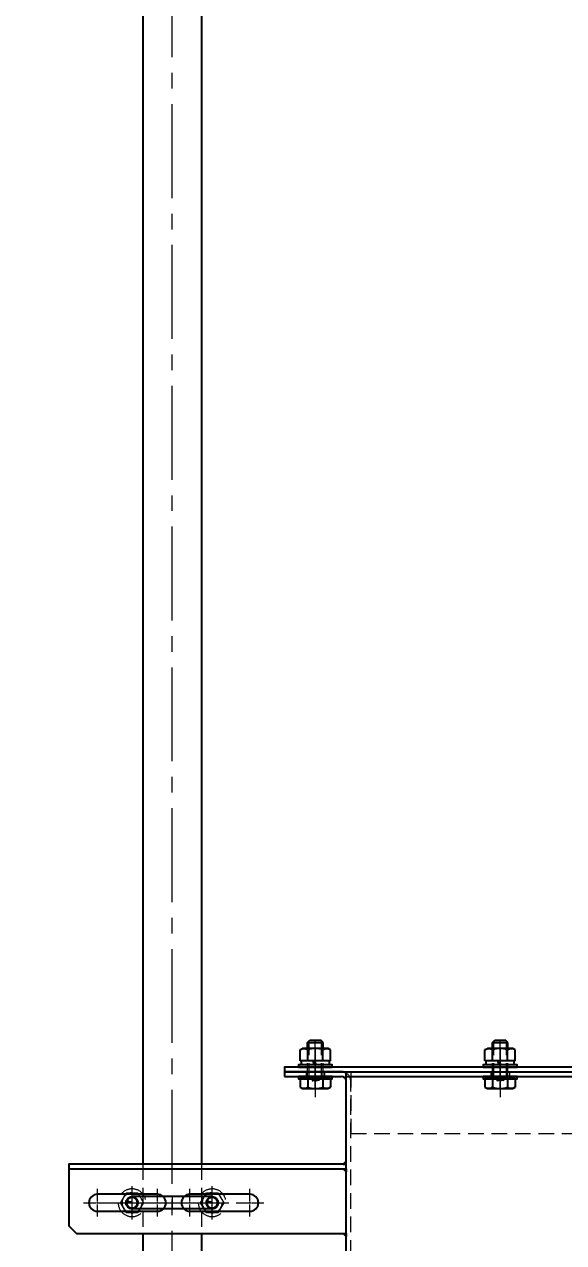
# Model space of a CAD drawing. Header units: millimetres. Extents: x 0 to 49006, y -7876 to 6995.
# Drawn here: x 28626 to 28977, y 3700 to 4491 of the extents above; entities that cross this region are included whole.
import ezdxf
from ezdxf import colors
from ezdxf.entities.mleader import LeaderData, LeaderLine
from ezdxf.enums import TextEntityAlignment as Align
from ezdxf.math import Vec2, Vec3

# ---------------------------------------------------------------- set-up
doc = ezdxf.new("R2010")
doc.units = ezdxf.units.MM
doc.header["$LTSCALE"] = 3.2
for name, pattern in [('CENTER2', [28.575, 19.05, -3.175, 3.175, -3.175]), ('HIDDEN', [9.525, 6.35, -3.175]), ('HIDDEN2', [4.7625, 3.175, -1.5875])]:
    doc.linetypes.add(name, pattern=pattern)
for name, color, linetype, lineweight in [('01_外形線', 7, 'Continuous', 25), ('02_細線', 5, 'Continuous', 13), ('03_かくれ線', 6, 'HIDDEN2', 13), ('04_HIDDEN', 2, 'HIDDEN', 13), ('04_中心線', 1, 'CENTER2', 9), ('05_CENTER', 4, 'CENTER2', 13), ('08_DIM', 3, 'Continuous', 13)]:
    doc.layers.add(name, color=color, linetype=linetype, lineweight=lineweight)
doc.layers.add('10_DRAFT', color=8, linetype='Continuous', lineweight=0, plot=False)
doc.styles.add('KSS_TXT', font='txt.shx', dxfattribs={"bigfont": 'extfont2.shx'})
doc.styles.get("Standard").update_dxf_attribs({"font": 'txt.shx', "bigfont": 'extfont2.shx'})
doc.styles.add('寸法用', font='simplex.shx', dxfattribs={"width": 0.8, "bigfont": '@extfont2.shx'})

# ---------------------------------------------------------------- blocks, each defined once
blk = doc.blocks.new('8b_1_1')
at = {"color": 0, "linetype": 'CENTER2'}
for p, q in [((0, -10.87), (0, 10.87)), ((10.87, 0), (-10.87, 0))]:
    blk.add_line(p, q, dxfattribs=at)
at = {"color": 0}
for p, q in [((-3.75, 6.49), (-7.5, 0)), ((-3.75, 6.49), (-7.5, 0)), ((-7.5, 0), (-3.75, -6.49)), ((-7.5, 0), (-3.75, -6.49)), ((3.75, 6.49), (-3.75, 6.49)), ((3.75, 6.49), (-3.75, 6.49)), ((7.5, 0), (3.75, 6.49)), ((7.5, 0), (3.75, 6.49)), ((3.75, -6.49), (7.5, 0)), ((3.75, -6.49), (7.5, 0)), ((-3.75, -6.49), (3.75, -6.49)), ((-3.75, -6.49), (3.75, -6.49))]:
    blk.add_line(p, q, dxfattribs=at)
for radius in [9, 6.5, 4, 3.25]:
    blk.add_circle((0, 0), radius, dxfattribs=at)
at = {"layer": '10_DRAFT', "style": 'KSS_TXT'}
blk.add_text('M8', height=1, dxfattribs=at).set_placement((0.76, 0.14))
blk = doc.blocks.new('A$C68035EB2_1_1')
at = {"color": 0}
for p, q in [((-26, 4), (26, 4)), ((-26, -4), (26, -4))]:
    blk.add_line(p, q, dxfattribs=at)
for centre, start, end in [((-26, 0), 90, 270), ((26, 0), 270, 90)]:
    blk.add_arc(centre, 4, start, end)
at = {"layer": '04_HIDDEN', "color": 0}
for centre in [(-26, 0), (26, 0)]:
    blk.add_circle(centre, 3.32, dxfattribs=at)
for centre, start, end in [((-26, 0), 270, 90), ((26, 0), 90, 270)]:
    blk.add_arc(centre, 4, start, end, dxfattribs=at)
at = {"layer": '05_CENTER', "color": 0}
for p, q in [((32.64, 0), (-32.64, 0)), ((-26, -6.7), (-26, 6.7)), ((26, -6.7), (26, 6.7))]:
    blk.add_line(p, q, dxfattribs=at)
at = {"layer": '10_DRAFT'}
blk.add_line((0, 4), (0, -4), dxfattribs=at)
blk = doc.blocks.new('A$C68035FB2_1_1')
at = {"color": 4}
blk.add_blockref('A$C68035EB2_1_1', (0, 0), dxfattribs=at)
at = {"layer": '04_HIDDEN', "color": 4}
for p in [(-26, 0), (26, 0)]:
    blk.add_blockref('8b_1_1', p, dxfattribs=at)
blk = doc.blocks.new('*U2195')
at = {"layer": '04_中心線', "color": 0, "linetype": 'CENTER2', "transparency": 16777216}
for p, q in [((0, 1.1), (0, 9)), ((-9, 0), (-1.1, 0)), ((1.1, 0), (9, 0)), ((0, -9), (0, -1.1))]:
    blk.add_line(p, q, dxfattribs=at)
at = {"layer": '04_中心線', "color": 0, "linetype": 'Continuous', "transparency": 16777216}
for p, q in [((-0.55, 0), (0.55, 0)), ((0, -0.55), (0, 0.55))]:
    blk.add_line(p, q, dxfattribs=at)
blk = doc.blocks.new('*U2189')
at = {"layer": '04_中心線', "color": 0, "linetype": 'CENTER2', "transparency": 16777216}
for p, q in [((0, 1.1), (0, 9)), ((-9, 0), (-1.1, 0)), ((1.1, 0), (9, 0)), ((0, -9), (0, -1.1))]:
    blk.add_line(p, q, dxfattribs=at)
at = {"layer": '04_中心線', "color": 0, "linetype": 'Continuous', "transparency": 16777216}
for p, q in [((-0.55, 0), (0.55, 0)), ((0, -0.55), (0, 0.55))]:
    blk.add_line(p, q, dxfattribs=at)
blk = doc.blocks.new('*U2191')
at = {"layer": '04_中心線', "color": 0, "linetype": 'CENTER2', "transparency": 16777216}
for p, q in [((0, 1.1), (0, 9)), ((-9, 0), (-1.1, 0)), ((1.1, 0), (9, 0)), ((0, -9), (0, -1.1))]:
    blk.add_line(p, q, dxfattribs=at)
at = {"layer": '04_中心線', "color": 0, "linetype": 'Continuous', "transparency": 16777216}
for p, q in [((-0.55, 0), (0.55, 0)), ((0, -0.55), (0, 0.55))]:
    blk.add_line(p, q, dxfattribs=at)
blk = doc.blocks.new('*U2190')
at = {"layer": '04_中心線', "color": 0, "linetype": 'CENTER2', "transparency": 16777216}
for p, q in [((0, 1.1), (0, 9)), ((-9, 0), (-1.1, 0)), ((1.1, 0), (9, 0)), ((0, -9), (0, -1.1))]:
    blk.add_line(p, q, dxfattribs=at)
at = {"layer": '04_中心線', "color": 0, "linetype": 'Continuous', "transparency": 16777216}
for p, q in [((-0.55, 0), (0.55, 0)), ((0, -0.55), (0, 0.55))]:
    blk.add_line(p, q, dxfattribs=at)
blk = doc.blocks.new('AM_BALLOON1')
at = {"transparency": 16777216}
blk.add_circle((0, 0), 5, dxfattribs=at)
blk.add_attdef('B_NUMBER', text='', height=3, dxfattribs=at).set_placement((0, 0), align=Align.MIDDLE_CENTER)
blk = doc.blocks.new('_OPEN')
at = {"color": 0, "linetype": 'ByBlock'}
for p, q in [((-1, 0.167), (0, 0)), ((0, 0), (-1, -0.167)), ((0, 0), (-1, 0))]:
    blk.add_line(p, q, dxfattribs=at)

msp = doc.modelspace()

# ---------------------------------------------------------------- hatches: boundary and pattern name
h = msp.add_hatch(color=3)
h.dxf.hatch_style = 1
h.paths.add_polyline_path([(28835.416, 3750.453), (28835.416, 3752.453), (28833.416, 3750.453)])
h.paths.add_polyline_path([(28835.416, 3745.453), (28835.416, 3747.453), (28833.416, 3747.453)])
h.paths.add_polyline_path([(28835.416, 3703.453), (28835.416, 3705.453), (28833.416, 3705.453)])

# ---------------------------------------------------------------- linework, layer by layer
for p, q in [((28835.416, 3810.453), (29635.416, 3810.453)), ((28835.416, 3156.453), (28835.416, 3810.453)), ((28835.416, 3810.453), (29635.416, 3810.453)), ((28835.416, 3807.453), (29635.416, 3807.453)), ((28703.416, 3705.453), (28703.416, 3250.453)), ((28741.416, 3705.453), (28741.416, 3250.453))]:
    msp.add_line(p, q)
for points in [[(28833.416, 3750.453), (28835.416, 3750.453), (28835.416, 3752.453), (28833.416, 3750.453)], [(28833.416, 3747.453), (28835.416, 3747.453), (28835.416, 3745.453), (28833.416, 3747.453)], [(28833.416, 3705.453), (28835.416, 3705.453), (28835.416, 3703.453), (28833.416, 3705.453)]]:
    msp.add_lwpolyline(points)
for points in [[(28673.916, 3719.953), (28712.916, 3719.953, 1), (28712.916, 3730.953), (28673.916, 3730.953, 1)], [(28733.916, 3719.953), (28772.916, 3719.953, 1), (28772.916, 3730.953), (28733.916, 3730.953, 1)]]:
    msp.add_lwpolyline(points, format="xyb", close=True)
msp.add_arc((28832.416, 3804.453), 6, 60, 90)
at = {"layer": '01_外形線'}
for p, q in [((28832.416, 3810.453), (28795.416, 3810.453)), ((28795.416, 3810.453), (28795.416, 3807.453)), ((28795.416, 3807.453), (28832.416, 3807.453)), ((28655.416, 3747.453), (28835.416, 3747.453))]:
    msp.add_line(p, q, dxfattribs=at)
for points in [[(28703.416, 4618.453), (28703.416, 3750.453)], [(28741.416, 4618.453), (28741.416, 3750.453)], [(28810.416, 3829.453), (28811.916, 3830.953)], [(28810.416, 3829.453), (28820.416, 3829.453)], [(28810.416, 3825.603), (28810.416, 3829.453)], [(28811.916, 3830.953), (28818.916, 3830.953)], [(28820.416, 3829.453), (28818.916, 3830.953)], [(28820.416, 3825.603), (28820.416, 3829.453)], [(28930.416, 3829.453), (28931.916, 3830.953)], [(28930.416, 3829.453), (28940.416, 3829.453)], [(28930.416, 3825.603), (28930.416, 3829.453)], [(28931.916, 3830.953), (28938.916, 3830.953)], [(28940.416, 3829.453), (28938.916, 3830.953)], [(28940.416, 3825.603), (28940.416, 3829.453)], [(28805.601, 3824.699), (28807.166, 3825.603)], [(28805.601, 3817.603), (28805.601, 3824.699)], [(28823.666, 3825.603), (28807.166, 3825.603)], [(28810.508, 3817.603), (28810.508, 3824.699)], [(28820.323, 3817.603), (28820.323, 3824.699)], [(28825.231, 3824.699), (28823.666, 3825.603)], [(28825.231, 3817.603), (28825.231, 3824.699)], [(28925.601, 3824.699), (28927.166, 3825.603)], [(28925.601, 3817.603), (28925.601, 3824.699)], [(28943.666, 3825.603), (28927.166, 3825.603)], [(28930.508, 3817.603), (28930.508, 3824.699)], [(28940.323, 3817.603), (28940.323, 3824.699)], [(28945.231, 3824.699), (28943.666, 3825.603)], [(28945.231, 3817.603), (28945.231, 3824.699)], [(28825.231, 3817.603), (28805.601, 3817.603)], [(28814.006, 3817.603), (28806.216, 3817.603)], [(28806.216, 3817.603), (28806.216, 3814.953)], [(28814.916, 3814.953), (28806.216, 3814.953)], [(28814.916, 3814.953), (28814.006, 3817.603)], [(28824.616, 3817.603), (28815.006, 3817.603)], [(28815.916, 3814.953), (28815.006, 3817.603)], [(28824.616, 3814.953), (28815.916, 3814.953)], [(28824.616, 3814.953), (28824.616, 3817.603)], [(28945.231, 3817.603), (28925.601, 3817.603)], [(28934.006, 3817.603), (28926.216, 3817.603)], [(28926.216, 3817.603), (28926.216, 3814.953)], [(28934.916, 3814.953), (28926.216, 3814.953)], [(28934.916, 3814.953), (28934.006, 3817.603)], [(28944.616, 3817.603), (28935.006, 3817.603)], [(28935.916, 3814.953), (28935.006, 3817.603)], [(28944.616, 3814.953), (28935.916, 3814.953)], [(28944.616, 3814.953), (28944.616, 3817.603)], [(28805.601, 3805.953), (28805.601, 3800.456)], [(28825.231, 3805.953), (28805.601, 3805.953)], [(28810.508, 3805.953), (28810.508, 3800.456)], [(28820.323, 3805.953), (28820.323, 3800.456)], [(28825.231, 3805.953), (28825.231, 3800.456)], [(28925.601, 3805.953), (28925.601, 3800.456)], [(28945.231, 3805.953), (28925.601, 3805.953)], [(28930.508, 3805.953), (28930.508, 3800.456)], [(28940.323, 3805.953), (28940.323, 3800.456)], [(28945.231, 3805.953), (28945.231, 3800.456)], [(28805.601, 3800.456), (28807.166, 3799.553)], [(28807.166, 3799.553), (28823.666, 3799.553)], [(28825.231, 3800.456), (28823.666, 3799.553)], [(28925.601, 3800.456), (28927.166, 3799.553)], [(28927.166, 3799.553), (28943.666, 3799.553)], [(28945.231, 3800.456), (28943.666, 3799.553)], [(28835.416, 3750.453), (28655.416, 3750.453), (28655.416, 3710.453), (28660.416, 3705.453), (28835.416, 3705.453), (28835.416, 3747.453)]]:
    msp.add_lwpolyline(points, dxfattribs=at)
for points in [[(28810.508, 3824.699, 0.2679491), (28805.601, 3824.699)], [(28820.323, 3824.699, 0.1841118), (28810.508, 3824.699)], [(28825.231, 3824.699, 0.2679491), (28820.323, 3824.699)], [(28930.508, 3824.699, 0.2679491), (28925.601, 3824.699)], [(28940.323, 3824.699, 0.1841118), (28930.508, 3824.699)], [(28945.231, 3824.699, 0.2679491), (28940.323, 3824.699)], [(28805.601, 3800.456, 0.2679491), (28810.508, 3800.456)], [(28810.508, 3800.456, 0.1841118), (28820.323, 3800.456)], [(28820.323, 3800.456, 0.2679491), (28825.231, 3800.456)], [(28925.601, 3800.456, 0.2679491), (28930.508, 3800.456)], [(28930.508, 3800.456, 0.1841118), (28940.323, 3800.456)], [(28940.323, 3800.456, 0.2679491), (28945.231, 3800.456)]]:
    msp.add_lwpolyline(points, format="xyb", dxfattribs=at)
for points in [[(28795.416, 3810.453), (29675.416, 3810.453), (29675.416, 3813.453), (28795.416, 3813.453)], [(28804.416, 3813.453), (28826.416, 3813.453), (28826.416, 3814.953), (28804.416, 3814.953)], [(28924.416, 3813.453), (28946.416, 3813.453), (28946.416, 3814.953), (28924.416, 3814.953)], [(28826.416, 3807.453), (28804.416, 3807.453), (28804.416, 3805.953), (28826.416, 3805.953)], [(28946.416, 3807.453), (28924.416, 3807.453), (28924.416, 3805.953), (28946.416, 3805.953)]]:
    msp.add_lwpolyline(points, close=True, dxfattribs=at)
msp.add_arc((28832.416, 3804.453), 3, 360, 90, dxfattribs=at)
at = {"layer": '02_細線'}
for points in [[(28811.316, 3825.603), (28811.316, 3830.353)], [(28819.516, 3825.603), (28819.516, 3830.353)], [(28931.316, 3825.603), (28931.316, 3830.353)], [(28939.516, 3825.603), (28939.516, 3830.353)]]:
    msp.add_lwpolyline(points, dxfattribs=at)
at = {"layer": '03_かくれ線'}
for p, q in [((28809.416, 3810.453), (28809.416, 3807.453)), ((28821.416, 3810.453), (28821.416, 3807.453)), ((29633.116, 3807.453), (28837.716, 3807.453)), ((28838.416, 3157.695), (28838.416, 3810.453)), ((28929.416, 3810.453), (28929.416, 3807.453)), ((28941.416, 3810.453), (28941.416, 3807.453)), ((28703.416, 3750.453), (28703.416, 3705.453)), ((28741.416, 3750.453), (28741.416, 3705.453))]:
    msp.add_line(p, q, dxfattribs=at)
for points in [[(28810.416, 3805.953), (28810.416, 3825.603)], [(28811.316, 3805.953), (28811.316, 3825.603)], [(28819.516, 3805.953), (28819.516, 3825.603)], [(28820.416, 3805.953), (28820.416, 3825.603)], [(28930.416, 3805.953), (28930.416, 3825.603)], [(28931.316, 3805.953), (28931.316, 3825.603)], [(28939.516, 3805.953), (28939.516, 3825.603)], [(28940.416, 3805.953), (28940.416, 3825.603)]]:
    msp.add_lwpolyline(points, dxfattribs=at)
msp.add_lwpolyline([(28838.416, 3770.453), (29632.416, 3770.453), (29632.416, 3810.453), (28838.416, 3810.453)], close=True, dxfattribs=at)
msp.add_arc((28832.416, 3804.453), 6, 360, 60, dxfattribs=at)
at = {"layer": '04_中心線'}
for p, q in [((28815.416, 3823.953), (28815.416, 3793.953)), ((28815.416, 3823.453), (28815.416, 3800.453)), ((28935.416, 3823.953), (28935.416, 3793.953)), ((28673.916, 3725.453), (28772.916, 3725.453))]:
    msp.add_line(p, q, dxfattribs=at)
for points in [[(28722.416, 3006.274), (28722.416, 4620.753)], [(28815.416, 3799.553), (28815.416, 3830.953)], [(28935.416, 3799.553), (28935.416, 3830.953)], [(28815.416, 3825.603), (28815.416, 3817.603)], [(28935.416, 3825.603), (28935.416, 3817.603)], [(28815.416, 3817.603), (28815.416, 3814.953)], [(28815.416, 3814.953), (28815.416, 3813.453)], [(28935.416, 3817.603), (28935.416, 3814.953)], [(28935.416, 3814.953), (28935.416, 3813.453)]]:
    msp.add_lwpolyline(points, dxfattribs=at)

# ---------------------------------------------------------------- block references
at = {"xscale": -1}
msp.add_blockref('A$C68035FB2_1_1', (28722.416, 3725.453), dxfattribs=at)
at = {"layer": '04_中心線', "linetype": 'CENTER2'}
for name, p in [('*U2190', (28673.916, 3725.453)), ('*U2191', (28712.916, 3725.453)), ('*U2189', (28733.916, 3725.453)), ('*U2195', (28772.916, 3725.453))]:
    msp.add_blockref(name, p, dxfattribs=at)

# ---------------------------------------------------------------- texts
at = {"layer": '03_かくれ線', "style": '寸法用', "width": 0.8}
for p in [(28818.008, 3805.59), (28938.008, 3805.59)]:
    msp.add_text('M10×20', height=1, rotation=180, dxfattribs=at).set_placement(p)

# ---------------------------------------------------------------- leaders
at = {"layer": '08_DIM'}
ml = msp.add_multileader_block('Standard', dxfattribs=at)
ml.set_content('AM_BALLOON1', color=256, scale=10)
ml.set_attribute('B_NUMBER', 'H', width=0)
ml.set_leader_properties(color=256, linetype='ByLayer', lineweight=-1)
ml.set_arrow_properties(name='OPEN')
ml.build(insert=Vec2(0, 0))
ml.multileader.update_dxf_attribs({"leader_type": 0, "has_dogleg": 0, "text_right_attachment_type": 6, "dogleg_length": 0, "arrow_head_size": 20, "scale": 10, "block_connection_type": 1})
ctx = ml.context
ctx.base_point, ctx.scale, ctx.char_height, ctx.arrow_head_size, ctx.landing_gap_size, ctx.plane_origin = Vec3(34758.24, 4676.115), 10, 40, 20, 20, Vec3(34837.832, 4676.156)
ctx.right_attachment, ctx.attachment_type = 6, 1
notes = []
notes.append((ctx, [(0, (0, 0, 0), (0, 0), (1, 0), 1, [])]))
ctx.block.insert = Vec3(34758.24, 4676.115)
ml = msp.add_multileader_block('Standard', dxfattribs=at)
ml.set_content('AM_BALLOON1', color=256, scale=10)
ml.set_attribute('B_NUMBER', 'G', width=0)
ml.set_leader_properties(color=256, linetype='ByLayer', lineweight=-1)
ml.set_arrow_properties(name='OPEN')
ml.build(insert=Vec2(0, 0))
ml.multileader.update_dxf_attribs({"leader_type": 0, "has_dogleg": 0, "text_right_attachment_type": 6, "dogleg_length": 0, "arrow_head_size": 20, "scale": 10, "block_connection_type": 1})
ctx = ml.context
ctx.base_point, ctx.scale, ctx.char_height, ctx.arrow_head_size, ctx.landing_gap_size, ctx.plane_origin = Vec3(34758.24, 4537.505), 10, 40, 20, 20, Vec3(34837.832, 4537.546)
ctx.right_attachment, ctx.attachment_type = 6, 1
notes.append((ctx, [(0, (0, 0, 0), (0, 0), (1, 0), 1, [])]))
ctx.block.insert = Vec3(34758.24, 4537.505)
ml = msp.add_multileader_block('Standard', dxfattribs=at)
ml.set_content('AM_BALLOON1', color=256, scale=10)
ml.set_attribute('B_NUMBER', 'F', width=0)
ml.set_leader_properties(color=256, linetype='ByLayer', lineweight=-1)
ml.set_arrow_properties(name='OPEN')
ml.build(insert=Vec2(0, 0))
ml.multileader.update_dxf_attribs({"leader_type": 0, "has_dogleg": 0, "text_right_attachment_type": 6, "dogleg_length": 0, "arrow_head_size": 20, "scale": 10, "block_connection_type": 1})
ctx = ml.context
ctx.base_point, ctx.scale, ctx.char_height, ctx.arrow_head_size, ctx.landing_gap_size, ctx.plane_origin = Vec3(34758.24, 4398.895), 10, 40, 20, 20, Vec3(34837.832, 4398.936)
ctx.right_attachment, ctx.attachment_type = 6, 1
notes.append((ctx, [(0, (0, 0, 0), (0, 0), (1, 0), 1, [])]))
ctx.block.insert = Vec3(34758.24, 4398.895)
ml = msp.add_multileader_block('Standard', dxfattribs=at)
ml.set_content('AM_BALLOON1', color=256, scale=10)
ml.set_attribute('B_NUMBER', 'E', width=0)
ml.set_leader_properties(color=256, linetype='ByLayer', lineweight=-1)
ml.set_arrow_properties(name='OPEN')
ml.build(insert=Vec2(0, 0))
ml.multileader.update_dxf_attribs({"leader_type": 0, "has_dogleg": 0, "text_right_attachment_type": 6, "dogleg_length": 0, "arrow_head_size": 20, "scale": 10, "block_connection_type": 1})
ctx = ml.context
ctx.base_point, ctx.scale, ctx.char_height, ctx.arrow_head_size, ctx.landing_gap_size, ctx.plane_origin = Vec3(34758.24, 4260.285), 10, 40, 20, 20, Vec3(34837.832, 4260.325)
ctx.right_attachment, ctx.attachment_type = 6, 1
notes.append((ctx, [(0, (0, 0, 0), (0, 0), (1, 0), 1, [])]))
ctx.block.insert = Vec3(34758.24, 4260.285)
for ctx, leaders in notes:
    for number, flags, end, landing, length, lines in leaders:
        leader = LeaderData()
        leader.index, (leader.has_last_leader_line, leader.has_dogleg_vector, leader.attachment_direction) = number, flags
        leader.last_leader_point, leader.dogleg_vector, leader.dogleg_length = Vec3(end), Vec3(landing), length
        for number, points, colour, breaks in lines:
            line = LeaderLine()
            line.index, line.vertices, line.color, line.breaks = number, Vec3.list(points), colors.encode_raw_color(colour), breaks
            leader.lines.append(line)
        ctx.leaders.append(leader)

doc.saveas('drawing.dxf')
